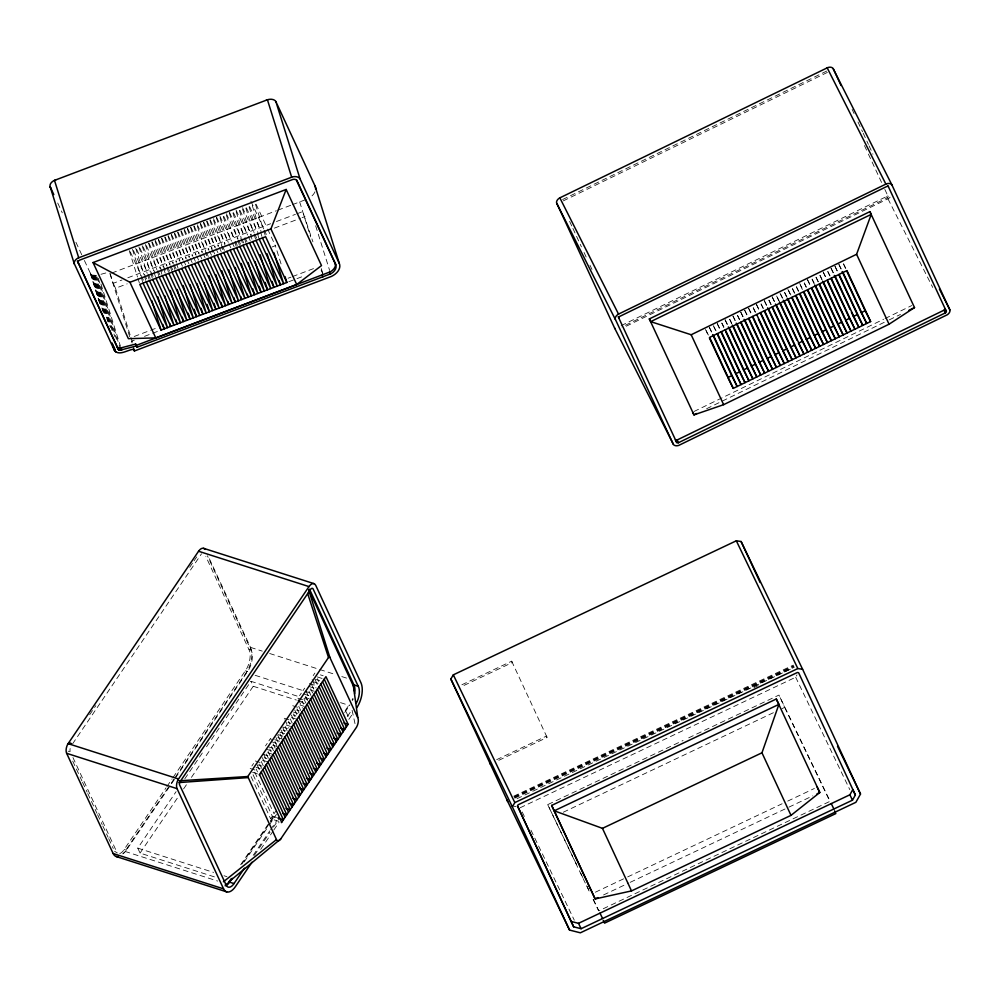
<?xml version="1.0" encoding="UTF-8"?>
<svg xmlns="http://www.w3.org/2000/svg" width="1000" height="1000" viewBox="0 0 1000 1000"><rect width="100%" height="100%" fill="white"/><g stroke="black" fill="none" stroke-linecap="round" stroke-linejoin="round"><path stroke-width="0.75" stroke-dasharray="5 3.75" d="M520.163 807.75L795.675 677.237L797 674.875M173.025 777.55L246.475 669.125A15.613 8.137 -72.3 0 0 249.537 650.863L205.837 556.462M175.225 778.25L248.688 669.825A15.613 8.137 -72.3 0 0 251.75 651.575L207.4 555.763M89.675 714.7L95.825 705.65M189.675 567.288L193.188 562.125M194.062 560.825L196.688 556.95M72.588 743.85L201.525 553.775M119.7 853.612A12 6.25 -72.3 0 0 123.287 850.75L166.038 787.837M166.912 786.55L172.15 778.838M174.363 779.538L125.5 851.45A12 6.25 -72.3 0 1 122.812 853.875A14.887 7.75 -72.3 0 0 124.925 851.388L170.325 784.45M171.2 783.162L174.7 778.012M175.562 776.737L246.287 672.475A18.5 9.637 -72.3 0 0 250.5 647.362L207.938 555.662M214.4 876.875L140.062 853.088L137.775 848.138L176.075 791.675M184.775 778.85L203.062 751.9M206.537 746.762L250.938 681.312L298.512 696.538M140.062 853.088L178.363 796.625M183.588 788.925L187.075 783.787M191.425 777.375L253.238 686.263L250.938 681.312M251.875 765.975L253.588 763.462M265.5 745.9L267.213 743.388M268.913 740.875L270.613 738.363L272.562 742.575M299.562 695.688L301.262 693.175M302.975 690.662L304.675 688.15M313.188 675.6L314.887 673.088M278.913 821.388L270.637 818.737L272.337 816.237L252.787 774.1M275.75 811.213L274.037 813.725L254.488 771.6M240.65 864.75L269.413 822.35M270.287 821.062L274.65 814.638M345.25 710.562L348.738 705.425M241.825 864.175L269.725 823.05M270.6 821.762L274.962 815.337M344.712 712.513L349.95 704.8M244.225 861.9L268.6 825.975M269.475 824.688L276.438 814.425M253.225 855.312L269.788 830.888M270.663 829.6L276.762 820.6M347.388 716.5L351.75 710.075M254.363 855.3L270.025 832.2M273.512 827.062L278.738 819.375M260.675 849.388L272.9 831.375M273.762 830.088L279.012 822.362M348.85 719.4L353.225 712.962M621.163 325.637L886.737 196.45A1.525 1.013 -26.8 0 0 887.463 195.2L888.15 196.55A1.525 1.013 -26.8 0 1 887.412 197.8L621.85 326.987M887.312 197.862L886.625 196.513M626.275 326.188L888.587 198.525A5.6 3.75 -26.8 0 0 890.725 196.337M562.625 199.525L826.688 71.075M563.312 200.875L827.362 72.425M694.013 411.488L883.65 319.237M885.062 318.55L911.75 305.562M706.612 408.725L887.825 320.575M889.237 319.887L900.475 314.425M461.912 684.762L511.675 661.188L512.325 662.537L461.175 686.762M496.675 759.663L546.45 736.087L547.1 737.438L497.325 761.012M516.975 798.725L793.363 667.8M753.975 687.613L758.2 685.612M589.075 890.987L547.7 804.625L585.775 786.587M587.188 785.913L664.75 749.175M666.15 748.512L683.075 740.5M688.713 737.825L778.962 695.075L830.1 801.287L598.837 910.837L592.112 896.862M563.275 812.237L773.388 712.712M781.85 708.7L784.675 707.375L778.962 695.075M595.35 892.225L626.25 877.588M627.65 876.925L782.1 803.763M787.712 801.1L814.388 788.462M603.562 894.95L628.837 882.975M630.237 882.312L787.5 807.812M788.9 807.15L812.775 795.85M513.8 796.137L793.312 665.113M514.113 796.825L793.662 665.875M514.438 797.487L793.962 666.462M514.763 798.162L794.312 667.225M111.65 273.087L276.35 210.75M277.812 210.2L290.925 205.238M292.387 204.675L306.012 199.525M110.188 273.65L113.225 283.312L121.962 280M127.8 277.8L270.637 223.725M276.462 221.525L295.413 214.35M296.875 213.8L302.7 211.588L312.913 241.825M113.225 283.312L115.512 288.263L127.175 283.85M274.387 228.125L300.625 218.188M302.087 217.638L305 216.537M272.137 246.938L275.363 245.725L281.8 266.3M134.2 336.488L157.438 327.688M288.113 278.225L291.012 277.137M292.462 276.588L314.25 268.337M134.3 340.225L131.375 341.325L133.1 345.037M144.5 336.362L159.075 330.838M288.8 281.737L301.913 276.775M100.988 274.288L108.025 272.375M84.4 260.5L90.55 273.625L92.613 275.113L96.5 275.438M511.788 805.638L515.975 806.688M250.5 647.362L262.275 651.137M269.637 653.487L318.225 669.038M319.7 669.5L334.425 674.212M341.788 676.575L347.675 678.462M249.013 649.463L251.213 650.175M320.412 674.862L323.175 675.75M317.325 676.925L322.85 678.7M315.625 679.438L319.762 680.763M313.925 681.95L318.062 683.275M309.462 683.575L316.363 685.788M309.137 686.525L314.662 688.3M310.188 689.925L314.337 691.25M245.425 670.8L247.638 671.513M255.125 675.3L303.712 690.85M305.188 691.325L311.25 693.312M340.513 702.638L349.35 705.462M304.025 694.062L309.55 695.825M305.087 697.45L309.225 698.775M304.45 698.438L307.425 699.388M297.863 698.2L306.137 700.85M253.238 686.263L296.35 700.062M297.838 700.537L305.262 702.913M301.675 702.475L304.438 703.363M299.975 704.987L304.113 706.312M292.75 705.725L301.038 708.375M296.575 710.013L299.325 710.888M293.488 712.075L297.625 713.4M293.163 715.025L295.925 715.913M291.462 717.537L295.6 718.863M284.237 718.275L292.512 720.938M288.05 722.562L290.812 723.438M286.35 725.062L290.487 726.4M283.263 727.138L287.413 728.462M282.95 730.088L285.712 730.975M279.862 732.163L285.387 733.925M278.163 734.663L283.675 736.438M277.838 737.625L281.975 738.95M274.75 739.688L280.275 741.462M271.675 741.762L278.575 743.962M272.725 745.15L276.875 746.475M268.263 746.775L273.788 748.55M266.562 749.287L272.087 751.05M267.625 752.688L271.762 754.013M263.15 754.312L268.675 756.075M264.212 757.7L266.975 758.587M262.512 760.212L266.65 761.538M255.287 760.962L263.562 763.612M257.725 764.788L261.863 766.112M256.025 767.3L260.163 768.625M250.175 768.487L258.463 771.137M252.613 772.325L258.137 774.087M272.337 816.237L276.475 817.562M68.125 751.225L70.163 751.45A4.575 2.387 -72.3 0 1 70.45 747.475M137.775 848.138L213.588 872.4M223.988 875.738L226.962 876.688M124.162 849.562L126.375 850.275M124.925 851.388L217.688 881.062M114.588 851.312L117.325 852.938M888 198.863L932.712 287.438M843.55 263.812L846.275 269.225M838.938 264.375L841.663 269.788M835.013 266.288L838.425 273.038M831.087 268.2L833.812 273.6M827.85 271.45L830.575 276.863M823.238 272.013L825.962 277.425M820 275.275L822.038 279.325M816.075 277.188L818.8 282.587M812.15 279.088L814.188 283.15M807.537 279.65L810.263 285.062M804.3 282.913L806.338 286.962M799.688 283.463L803.1 290.225M796.45 286.725L798.487 290.788M792.525 288.637L795.938 295.4M788.6 290.55L791.325 295.95M784.675 292.462L787.4 297.863M780.75 294.363L782.788 298.425M779.55 301.688L776.137 294.925L778.713 300.712M772.212 296.837L774.938 302.238M768.975 300.1L771.7 305.5M764.362 300.65L767.087 306.062M761.125 303.913L763.85 309.325M756.513 304.475L759.925 311.225M753.275 307.725L756 313.137M748.662 308.288L751.388 313.7M744.737 310.2L747.463 315.6M740.812 312.113L743.538 317.512M737.575 315.363L739.613 319.425M732.962 315.925L737.062 324.038M729.725 319.188L731.775 323.237M725.113 319.75L728.525 326.5M721.875 323L723.925 327.062M717.262 323.562L720.675 330.325M714.025 326.825L716.075 330.875M709.412 327.375L712.825 334.137M706.188 330.637L708.913 336.037M795.675 677.237L849.8 789.65M784.675 707.375L829.75 801.012M547.7 804.625L577.312 866.112M580.675 873.1L584.038 880.088M586.725 885.675L588.75 889.875M593.112 899.375L598.488 910.55M522.188 811.963L525.575 818.988M530.988 830.225L574.288 920.163M852.125 109.35L854.075 113.562M857.975 121.975L862.537 131.788M863.188 133.188L868.4 144.412M869.05 145.812L872.95 154.225M864.463 145.6L867.75 152.675M868.4 154.088L882.2 183.8M884.85 189.4L888.125 196.475M843.475 264.012L845.438 268.263M838.888 264.5L841.513 270.175M834.963 266.413L837.588 272.075M831.038 268.325L833.662 273.988M827.775 271.65L829.737 275.9M823.188 272.137L826.475 279.225M819.925 275.462L821.888 279.713M816 277.375L818.625 283.038M812.075 279.288L814.038 283.538M807.487 279.775L810.113 285.45M804.225 283.1L806.188 287.35M800.3 285.012L802.925 290.675M796.375 286.925L799 292.587M792.45 288.837L794.412 293.087M787.862 289.325L791.15 296.413M784.6 292.65L786.562 296.9M780.013 293.137L782.638 298.812M772.163 296.962L774.788 302.625M768.9 300.287L770.863 304.538M764.312 300.775L766.938 306.45M761.05 304.1L763.025 308.35M756.462 304.6L759.75 311.675M753.2 307.925L755.175 312.175M748.612 308.412L751.25 314.088M744.688 310.325L747.325 315.988M740.763 312.238L744.05 319.312M737.5 315.562L739.475 319.812M732.913 316.05L736.2 323.137M729.65 319.375L731.625 323.625M725.062 319.875L728.35 326.95M721.8 323.2L723.775 327.45M717.212 323.688L719.85 329.363M713.288 325.6L716.575 332.688M709.362 327.512L712 333.175M705.45 329.412L708.737 336.5M569.625 221.337L572.225 227.062M572.9 228.412L581.413 246.875M584.062 252.463L586.675 258.188M589.975 265.2L591.95 269.438M511.675 661.188L547.1 737.438M323.162 274.55L320.863 269.6L321.725 272.362M256.062 204.137L267 227.7M267.65 229.088L275.363 245.725M250.912 201.213L263.775 228.925M264.413 230.312L266.35 234.462M249.613 206.588L261.188 231.537M246.388 207.812L258.612 234.137M242.512 207.638L254.1 232.587M254.737 233.975L256.663 238.137M239.938 210.25L251.513 235.2M236.062 210.087L247.638 235.037M248.287 236.412L250.212 240.575M233.475 212.688L244.412 236.25M245.062 237.638L246.988 241.8M229.613 212.525L241.188 237.475M241.838 238.863L243.762 243.012M226.388 213.75L237.963 238.7M238.6 240.075L240.538 244.237M223.8 216.35L234.737 239.913M235.375 241.3L237.312 245.463M219.925 216.188L231.513 241.137M232.15 242.525L234.088 246.688M216.7 217.413L228.287 242.362M228.925 243.75L230.85 247.9M213.475 218.637L225.05 243.575M210.25 219.85L221.825 244.8M222.475 246.188L224.4 250.35M207.025 221.075L218.6 246.025M219.25 247.413L221.175 251.562M203.8 222.3L215.375 247.25M216.025 248.625L217.95 252.787M200.575 223.525L212.15 248.463M212.787 249.85L214.725 254.013M197.338 224.737L208.925 249.688M209.562 251.075L211.5 255.225M194.112 225.963L205.7 250.912M206.337 252.3L208.275 256.45M190.888 227.188L202.475 252.125M203.113 253.512L205.037 257.675M187.662 228.4L199.237 253.35M199.887 254.737L201.812 258.9M184.438 229.625L196.012 254.575M196.663 255.963L198.588 260.113M181.213 230.85L192.787 255.8M193.438 257.175L195.362 261.337M177.987 232.062L189.562 257.013M190.212 258.4L192.138 262.562M174.762 233.287L186.337 258.238M186.975 259.625L188.912 263.775M171.525 234.513L183.113 259.462M183.75 260.837L185.688 265M168.3 235.738L179.887 260.675M180.525 262.062L182.463 266.225M165.075 236.95L176.663 261.9M161.85 238.175L173.425 263.125M174.075 264.513L176 268.663M158.625 239.4L170.2 264.337M170.85 265.725L172.775 269.887M155.4 240.613L166.975 265.562M167.625 266.95L169.55 271.112M152.175 241.838L166.325 272.325M148.95 243.062L163.1 273.55M146.363 245.662L157.3 269.225M157.938 270.613L159.875 274.775M143.138 246.887L154.713 271.837M139.913 248.113L153.412 277.213M136.675 249.338L147.613 272.887M148.262 274.275L150.188 278.438M133.45 250.55L146.962 279.662M346.075 711.762L348.375 716.7M130.225 251.775L143.737 280.875M317.5 678.713L318.8 681.525M315.138 679.812L317.75 685.438M312.137 679.525L316.05 687.95M311.737 684.837L313.688 689.05M310.688 688.75L312.638 692.962M308.988 691.263L310.938 695.475M305.975 690.962L308.587 696.587M305.575 696.287L307.538 700.5M303.875 698.8L305.825 703.012M302.175 701.3L303.475 704.112M298.512 699.6L302.425 708.025M298.762 706.325L300.725 710.537M297.062 708.838L299.012 713.05M294.713 709.938L297.312 715.562M57.713 203.012L62.275 212.825M75.938 242.275L81.8 254.887M293.65 713.863L294.962 716.663M291.3 714.963L293.913 720.575M290.25 718.875L292.2 723.088M288.55 721.388L289.85 724.2M284.887 719.688L288.8 728.112M285.138 726.413L287.1 730.625M282.787 727.513L284.738 731.725M281.087 730.025L283.688 735.638M280.038 733.938L281.988 738.15M277.675 735.05L280.287 740.662M275.975 737.55L278.587 743.175M274.925 741.475L276.875 745.688M273.225 743.988L275.175 748.2M271.512 746.488L273.475 750.7M269.812 749L271.112 751.812M268.113 751.513L270.062 755.725M266.413 754.025L268.363 758.238M263.4 753.725L266.012 759.338M262.35 757.638L264.962 763.263M261.3 761.55L263.25 765.763M259.6 764.062L261.55 768.275M257.238 765.175L259.85 770.788M256.188 769.087L257.5 771.9M251.088 776.612L270.637 818.737M72.95 757.562L116.8 852.013M72.713 761.087L81.875 780.825M82.525 782.237L87.1 792.1M87.762 793.512L96.925 813.25M97.575 814.663L102.163 824.525M102.812 825.938L108.05 837.212M108.7 838.625L113.275 848.487M315.663 225.812L329.637 270.438M321.3 268.6L322.7 273.062M299.675 201.925L310.625 236.875M255.512 204.4L263.337 229.375M263.8 230.85L265.175 235.25M252.288 205.613L260.113 230.6M260.575 232.062L261.95 236.475M249.062 206.838L256.887 231.825M257.35 233.287L258.725 237.7M245.837 208.062L253.663 233.038M254.112 234.513L255.5 238.925M242.613 209.275L252.275 240.138M239.387 210.5L247.2 235.487M236.15 211.725L243.975 236.7M244.438 238.175L245.812 242.587M232.925 212.938L242.587 243.8M229.237 212.7L237.525 239.15M237.987 240.613L239.363 245.025M226.475 215.387L234.3 240.375M234.762 241.838L236.137 246.25M223.25 216.612L231.075 241.588M220.025 217.825L227.85 242.812M216.337 217.575L225.075 245.5M213.575 220.275L222.775 249.662M209.887 220.025L218.162 246.475M206.663 221.25L214.938 247.7M203.425 222.463L213.088 253.325M200.2 223.688L208.487 250.138M197.438 226.375L206.637 255.775M193.75 226.125L202.037 252.587M190.525 227.35L198.8 253.8M187.3 228.575L195.575 255.025M184.075 229.788L192.35 256.25M180.837 231.012L189.125 257.462M177.613 232.237L185.9 258.688M174.387 233.463L182.675 259.913M171.163 234.675L179.45 261.137M167.938 235.9L176.225 262.35M176.675 263.825L178.062 268.238M164.713 237.125L172.987 263.575M173.45 265.05L174.838 269.45M161.488 238.337L169.762 264.8M170.225 266.262L171.6 270.675M158.262 239.562L166.537 266.012M167 267.488L168.375 271.9M155.025 240.787L163.312 267.238M163.775 268.712L165.15 273.113M151.8 242.013L160.087 268.463M160.55 269.925L161.925 274.337M148.575 243.225L156.862 269.688M157.325 271.15L158.7 275.562M145.35 244.45L153.637 270.9M154.088 272.375L155.475 276.775M142.125 245.675L150.4 272.125M150.863 273.587L152.25 278M138.9 246.887L147.175 273.35M147.637 274.812L149.025 279.225M135.675 248.113L143.95 274.562M144.412 276.038L145.787 280.45M132.45 249.338L140.725 275.788M141.188 277.262L142.562 281.663M129.213 250.55L137.5 277.013M137.963 278.475L139.338 282.887M115.512 288.263L130.412 335.863M130.887 337.35L132.275 341.812M109.887 273.488L130.387 338.938M100.962 283.975L120.525 346.45M98.275 278.263L119.7 346.675M96.962 276.925L116.525 339.4M95.662 275.525L114.763 336.512M94.85 275.538L113 333.537M94.05 275.462L110.35 327.525M93.3 275.325L108.2 322.925M92.613 275.113L105.65 316.762M91.975 274.825L104.075 313.5M91.412 274.488L103.05 311.675M90.938 274.075L101.175 306.8M90.55 273.625L100.787 306.35M90.25 273.113L100.5 305.837M352.088 710.275L355 723.625M314.962 191.788A14.35 9.55 -17.4 0 1 311.45 196.363M353.237 698.875A13.525 7.05 -72.3 0 1 352.55 700.475M352.725 698.562A12.387 6.45 -72.3 0 1 352.088 700.025"/><path stroke-width="1.5" d="M791 815.362L761.963 752.8L778.888 704.4L776.3 699.013L551.638 805.425L595.138 898.938L631.5 890.913L791 815.362L819.788 792.525L776.3 699.013M649.325 318.938L650.7 321.637L691.175 334.75L856.587 254.288L871.237 214.35L869.875 211.65L649.325 318.938L693.975 414.875L723.637 404.675L889.05 324.212L914.513 307.587L869.875 211.65M296.712 284.513L270.925 228.938L286.163 189.462L93.05 262.55L128.4 338.688L155.75 337.875L296.712 284.513L321.5 265.587L286.163 189.462M247.775 776.525L276.712 840.088A5.438 2.837 -72.3 0 0 280.413 839.412L356.525 727.188A7.688 4 -72.3 0 0 358.025 718.213L329.7 657.087A1.512 0.787 -72.3 0 0 328.675 657.275L247.775 776.525L179.025 780.8M571.05 921.438L578.525 923.325L849.887 794.788L852.788 789.6L855.375 794.987L852.475 800.175L581.112 928.713L573.65 926.825L517.513 806.112M507.388 800.788L450.825 679L453.325 674.85L736.325 540.8L741.1 541.512L802.6 669.262L860.512 794.038L855.888 802.3L580.375 932.812L569.575 930.088L507.05 800.125L507.7 801.475M204.963 549.4A8.537 4.45 -72.3 0 0 198.562 551.25L67.675 744.3A7.462 3.887 -72.3 0 0 66.638 753.312L113.15 853.525A14.887 7.75 -72.3 0 0 118.338 856.637M356.712 707.812A18.5 9.637 -72.3 0 0 360.925 682.7L315.738 585.363A8.537 4.45 -72.3 0 0 308.988 586.587L178.1 779.638A7.462 3.887 -72.3 0 0 177.062 788.65L223.575 888.863A14.887 7.75 -72.3 0 0 235.35 886.712L251.938 862.262M569.575 930.088L512.337 806.762L514.837 802.6L797.837 668.55L802.6 669.262M70.9 743.4L70.275 744.338L70.9 743.4L68.7 742.688M259.262 774.9L325.938 676.625L348.1 724.375L281.425 822.65M225.325 884.7A8.775 4.575 -72.3 0 0 228.612 882.412L231.062 878.888M225.15 885.788A9.912 5.162 -72.3 0 0 228.85 883.213L232.237 878.312M356.175 703.4A13.525 7.05 -72.3 0 0 358.837 687.588L313.062 588.825A3.575 1.863 -72.3 0 0 310.625 589.275L179.938 781.912A2.487 1.3 -72.3 0 0 179.513 784.7L226.513 885.85A9.912 5.162 -72.3 0 0 233.275 884.625L244.5 868.162M229.325 881.45L280.85 838.812M223.412 881.787L276.45 839.613M559.85 197.85L559.263 198.188A5.6 3.75 -26.8 0 0 556.55 202.775L614.6 328.038L673.55 444.663A5.6 3.75 -26.8 0 0 678.737 445.4L947.262 314.775A5.6 3.75 -26.8 0 0 949.975 310.188L891.925 184.938L832.975 68.312A5.6 3.75 -26.8 0 0 827.8 67.562L559.85 197.85L618.525 314.1L617.95 314.45A5.6 3.75 -26.8 0 0 615.237 319.037L673.288 444.288M944.013 310.188L944.15 310.1A1.737 1.163 -26.8 0 0 944.987 308.688L946.35 311.388A1.737 1.163 -26.8 0 1 945.512 312.812L678.35 442.762A1.737 1.163 -26.8 0 1 676.75 442.537L675.375 439.837A1.737 1.163 -26.8 0 0 676.988 440.062L944.013 310.188L945.387 312.887M335.037 262.65L335.95 265.45A10.512 7 -17.4 0 1 331.087 273.663L136.9 347.312L136.287 345.988L120.1 350.188L118.012 349.038L77.412 260.938L117.4 347.113L119.5 348.263L135.675 344.05L136.3 345.387L330.487 271.737A10.512 7 -17.4 0 0 335.35 263.512L296.613 179.85M618.525 314.1L886.475 183.825A5.6 3.75 -26.8 0 1 891.663 184.562L891.925 184.938M650.7 321.637L871.237 214.35M712.65 334.588L731.725 375.662L727.812 377.575L733.263 388.387L870.625 321.562L846.95 270.575L709.6 337.4L733.263 388.387M717.438 333.587L741.1 384.575L735.65 373.762L739.575 371.85L721.162 332.188M725.288 329.762L748.95 380.75L743.5 369.938L747.425 368.038L728.35 326.95M733.138 325.95L756.8 376.938L751.35 366.125L755.275 364.212L736.2 323.137M740.987 322.125L764.65 373.113L759.2 362.3L763.112 360.4L744.05 319.312M748.838 318.312L772.5 369.3L767.038 358.488L770.962 356.575L752.562 316.913M756.688 314.488L780.35 365.475L774.887 354.663L778.812 352.762L760.413 313.1M767.6 307.863L786.663 348.938L782.738 350.85L788.2 361.662L764.538 310.675M772.387 306.85L796.05 357.85L790.588 347.025L794.513 345.125L775.45 304.05M783.3 300.225L802.362 341.3L798.438 343.212L803.9 354.025L780.238 303.038M788.088 299.212L811.75 350.213L806.287 339.387L810.212 337.488L791.812 297.825M799.663 294L818.062 333.663L814.137 335.575L795.738 295.912M803.787 291.575L827.45 342.575L821.988 331.75L825.913 329.85L807.513 290.188M814.7 284.95L833.763 326.025L829.837 327.938L811.438 288.275M819.488 283.938L843.15 334.938L837.688 324.113L841.612 322.212L822.55 281.137M831.062 278.725L849.463 318.387L845.537 320.3L851 331.112L827.337 280.125M835.175 276.3L858.85 327.3L853.388 316.488L857.312 314.575L838.913 274.913M843.025 272.488L866.7 323.475L861.237 312.663L865.163 310.75L846.762 271.1M696.787 413.5L693.975 414.875L692.613 412.163M908.9 310.325L914.513 307.587M778.888 704.4L554.237 810.812L595.138 898.938L597.95 897.6M551.638 805.425L554.237 810.812L602.463 828.35L761.963 752.8M816.988 793.85L819.788 792.525L817.2 787.138M300.062 178.888L299.688 178.363A7.525 5.012 -17.4 0 0 292.55 176.875L78.012 258.05A7.287 4.85 -17.4 0 0 74.25 263.6L114.475 350.462C119.125 356.512 128.338 349.325 133.637 349.35L134.412 350.988L331.5 276.388A14.35 9.55 -17.4 0 0 339.25 263.3L315.038 185.95L275.85 101.538L300.062 178.888L339.25 263.3M266.25 100.225L268.337 99.525A7.525 5.012 -17.4 0 1 275.475 101.013L276.2 102.3M93.05 262.55L129.95 282.3L270.925 228.938M286.863 282.462L265.637 236.725L139.8 284.363L161.025 330.087L286.863 282.462L285.025 276.588M55.788 179.887L53.788 180.7A7.287 4.85 -17.4 0 0 50.025 186.25L50.55 187.587M178.863 782.575L247.675 777.638M203.525 548.288L313.95 583.625M198.562 551.25L308.988 586.587M309.5 589.175L353.938 684.912L358.35 686.325M343.95 723.05L348.1 724.375M340.55 728.062L344.688 729.388L322.525 681.65M337.137 733.088L341.287 734.412L319.125 686.675M333.738 738.112L337.875 739.438L315.712 691.688M330.325 743.125L334.475 744.45L312.312 696.712M326.925 748.15L331.062 749.475L308.9 701.737M323.512 753.175L327.663 754.5L305.5 706.75M320.112 758.188L324.25 759.513L302.087 711.775M316.7 763.213L320.85 764.538L298.688 716.8M313.3 768.238L317.438 769.562L295.275 721.812M309.9 773.25L314.037 774.575L291.875 726.838M306.488 778.275L310.625 779.6L288.463 731.862M303.087 783.3L307.225 784.625L285.062 736.875M299.675 788.312L303.812 789.638L281.65 741.9M296.275 793.337L300.413 794.663L278.25 746.925M292.863 798.363L297 799.688L274.837 751.938M289.462 803.375L293.6 804.7L271.438 756.963M286.05 808.4L290.188 809.725L268.038 761.988M68.062 743.625L178.487 778.962M282.65 813.425L286.788 814.75L264.625 767M277.863 818L283.387 819.762L261.225 772.025M66.638 753.312L177.062 788.65M229.625 882.175L234.037 883.587M113.15 853.525L223.575 888.863M116.263 856.55L226.688 891.875M888.525 186.762L888.462 186.688A1.737 1.163 -26.8 0 0 886.862 186.45L619.7 316.413A1.737 1.163 -26.8 0 0 618.862 317.838L618.888 317.938M614.6 328.038L614.862 328.4A5.6 3.75 -26.8 0 0 615.288 328.787M676.688 442.45L618.175 316.65M939.388 288.988L949.862 309.75M827.175 67.812L885.85 184.062M865.163 310.75L870.625 321.562M857.312 314.575L862.775 325.387L839.1 274.4M849.463 318.387L854.925 329.2L831.25 278.212M841.612 322.212L847.075 333.025L823.413 282.038M833.763 326.025L839.225 336.838L815.562 285.85M830.525 329.288L835.3 338.75L811.637 287.762M825.913 329.85L831.375 340.662L807.712 289.675M818.062 333.663L823.525 344.475L799.862 293.488M814.825 336.925L819.6 346.388L795.938 295.4M810.212 337.488L815.675 348.3L792.013 297.312M802.362 341.3L807.825 352.113L784.163 301.125M794.513 345.125L799.975 355.938L776.312 304.938M786.663 348.938L792.125 359.75L768.462 308.762M778.812 352.762L784.275 363.575L760.612 312.575M770.962 356.575L776.425 367.388L752.763 316.4M763.112 360.4L768.575 371.213L744.912 320.213M755.275 364.212L760.725 375.025L737.062 324.038M747.425 368.038L752.875 378.85L729.212 327.85M739.575 371.85L745.025 382.663L721.363 331.675M731.725 375.662L737.175 386.488L713.512 335.487M677.125 440.012L678.487 442.713M556.663 203.225L615.35 319.475M837.513 746.263L860.512 794.038M736.325 540.8L797.837 668.55M849.887 794.788L852.475 800.175M831.263 803.6L833.863 808.988M600 913.15L602.6 918.538M578.525 923.325L581.112 928.713M453.325 674.85L514.837 802.6M450.825 679L512.337 806.762M489.762 762.938L490.412 764.287M887.825 185.475L946.325 311.288M833.25 68.688L841.05 85.512M856.587 254.288L889.05 324.212M842.175 271.588L861.237 312.663M834.325 275.4L850.1 309.4M851.425 312.238L853.388 316.488M827.788 282.062L844.887 318.888M819.287 284.462L837.688 324.113M803.587 292.1L821.988 331.75M787.225 298.312L806.287 339.387M779.375 302.137L797.125 340.375M772.188 307.375L790.588 347.025M764.338 311.188L782.087 349.438M758.462 319.25L774.887 354.663M748.637 318.825L759.15 341.488M760.475 344.325L767.038 358.488M740.788 322.65L759.2 362.3M732.275 325.05L751.35 366.125M725.738 331.7L743.5 369.938M717.237 334.1L735.65 373.762M709.4 337.912L727.15 376.15M691.175 334.75L723.637 404.675M741.1 541.512L760.125 582.525M855.375 794.987L798.612 672.7L797.362 672.513L518.15 804.775L517.5 805.863L573.65 926.825M834.538 810.85L835.812 813.587L604.55 923.138L603.275 920.4M602.463 828.35L631.5 890.913M335.637 264.575L296.4 180.15A3.688 2.462 -17.4 0 0 292.887 179.425L79.75 260.087A3.438 2.288 -17.4 0 0 77.962 262.712L78.012 262.875M262.413 237.95L283.637 283.688L273.975 252.825M259.188 239.163L280.413 284.9L279.037 280.5M255.963 240.387L277.188 286.125L267.062 253.787M252.738 241.612L273.962 287.35L272.125 281.462M249.5 242.838L270.738 288.562L260.15 254.762M246.275 244.05L267.512 289.788L265.212 282.438M243.05 245.275L264.275 291.012L255.075 261.613M239.825 246.5L261.05 292.238L259.212 286.35M236.6 247.712L257.825 293.45L248.162 262.587M233.375 248.938L254.6 294.675L252.763 288.8M230.15 250.162L251.375 295.9L241.25 263.562M226.912 251.388L248.15 297.113L247.225 294.175M223.688 252.6L244.925 298.337L235.263 267.475M220.463 253.825L241.7 299.562L240.775 296.625M217.237 255.05L238.463 300.775L228.8 269.913M214.013 256.262L235.238 302L233.863 297.587M210.787 257.488L232.013 303.225L221.887 270.887M207.562 258.712L228.787 304.45L227.862 301.5M204.338 259.925L225.562 305.663L215.9 274.8M201.1 261.15L222.338 306.887L220.95 302.475M197.875 262.375L219.112 308.113L208.988 275.775M194.65 263.6L215.888 309.325M191.425 264.812L212.65 310.55L203.912 282.625M188.2 266.038L209.425 311.775L207.125 304.425M184.975 267.262L206.2 313L197 283.6M181.75 268.475L202.975 314.212L201.137 308.337M178.525 269.7L199.75 315.438L190.087 284.575M175.287 270.925L196.525 316.663L194.225 309.312M172.062 272.15L193.3 317.875L183.175 285.55M168.837 273.363L190.075 319.1L188.225 313.225M165.613 274.587L186.838 320.325L177.175 289.462M308.925 590.05L353.8 686.938A12.387 6.45 -72.3 0 1 354.3 690.875M162.387 275.812L183.612 321.538L182.237 317.137M159.162 277.025L180.387 322.762L170.263 290.438M155.938 278.25L177.162 323.988L175.787 319.575M152.713 279.475L173.938 325.213L164.737 295.812M149.475 280.688L170.712 326.425L169.788 323.488M146.25 281.913L167.488 327.65L157.825 296.788M143.025 283.137L164.25 328.875L162.875 324.462M324.225 679.137L346.388 726.875M320.825 684.163L342.987 731.9M129.95 282.3L155.75 337.875M317.413 689.175L339.575 736.925M314.012 694.2L336.175 741.938M310.6 699.225L332.762 746.963M307.2 704.237L329.363 751.988M303.8 709.262L325.95 757M300.387 714.287L322.55 762.025M53.812 194.6L50.163 186.75L74.375 264.1M296.988 719.3L319.137 767.05M293.575 724.325L315.738 772.062M290.175 729.35L312.337 777.087M286.762 734.362L308.925 782.113M283.363 739.388L305.525 787.125M279.95 744.412L302.113 792.15M276.55 749.425L298.712 797.175M273.137 754.45L295.3 802.188M269.738 759.475L291.9 807.212M266.325 764.488L288.488 812.237M262.925 769.513L285.087 817.25M259.513 774.538L281.675 822.275M353.938 684.912L354.412 686.175A13.525 7.05 -72.3 0 1 354.65 693.8M307.613 593.4L328.512 657.5M308.738 590.1L329.812 657.275M329.487 272.262L330.087 274.188M291.65 177.125L267.425 99.775L54.488 180.375L78.7 257.725M322.212 275.012L322.812 276.95M214.037 303.45L215.425 307.863M151.825 300.7L161.025 330.087M136.3 345.387L136.9 347.312M135.675 344.05L136.287 345.988M133.537 348.225L134.412 350.988M121.225 347.975L121.825 349.913M120.612 348.15L121.213 350.075M120.237 348.212L120.838 350.15M119.862 348.25L120.463 350.188M119.5 348.263L120.1 350.188M119.138 348.225L119.75 350.163M118.8 348.162L119.412 350.1M118.5 348.075L119.1 350M118.212 347.938L118.812 349.875M117.963 347.788L118.562 349.725M117.4 347.113L118.35 349.538M114.237 347.375L115.625 351.838M113.75 346.962L115.15 351.425M112.9 345.025L114.3 349.487M112.137 343.025L114.475 350.462M353.35 685.738L357.75 717.475M315.038 185.95A14.35 9.55 -17.4 0 1 315.6 189.363"/></g></svg>
